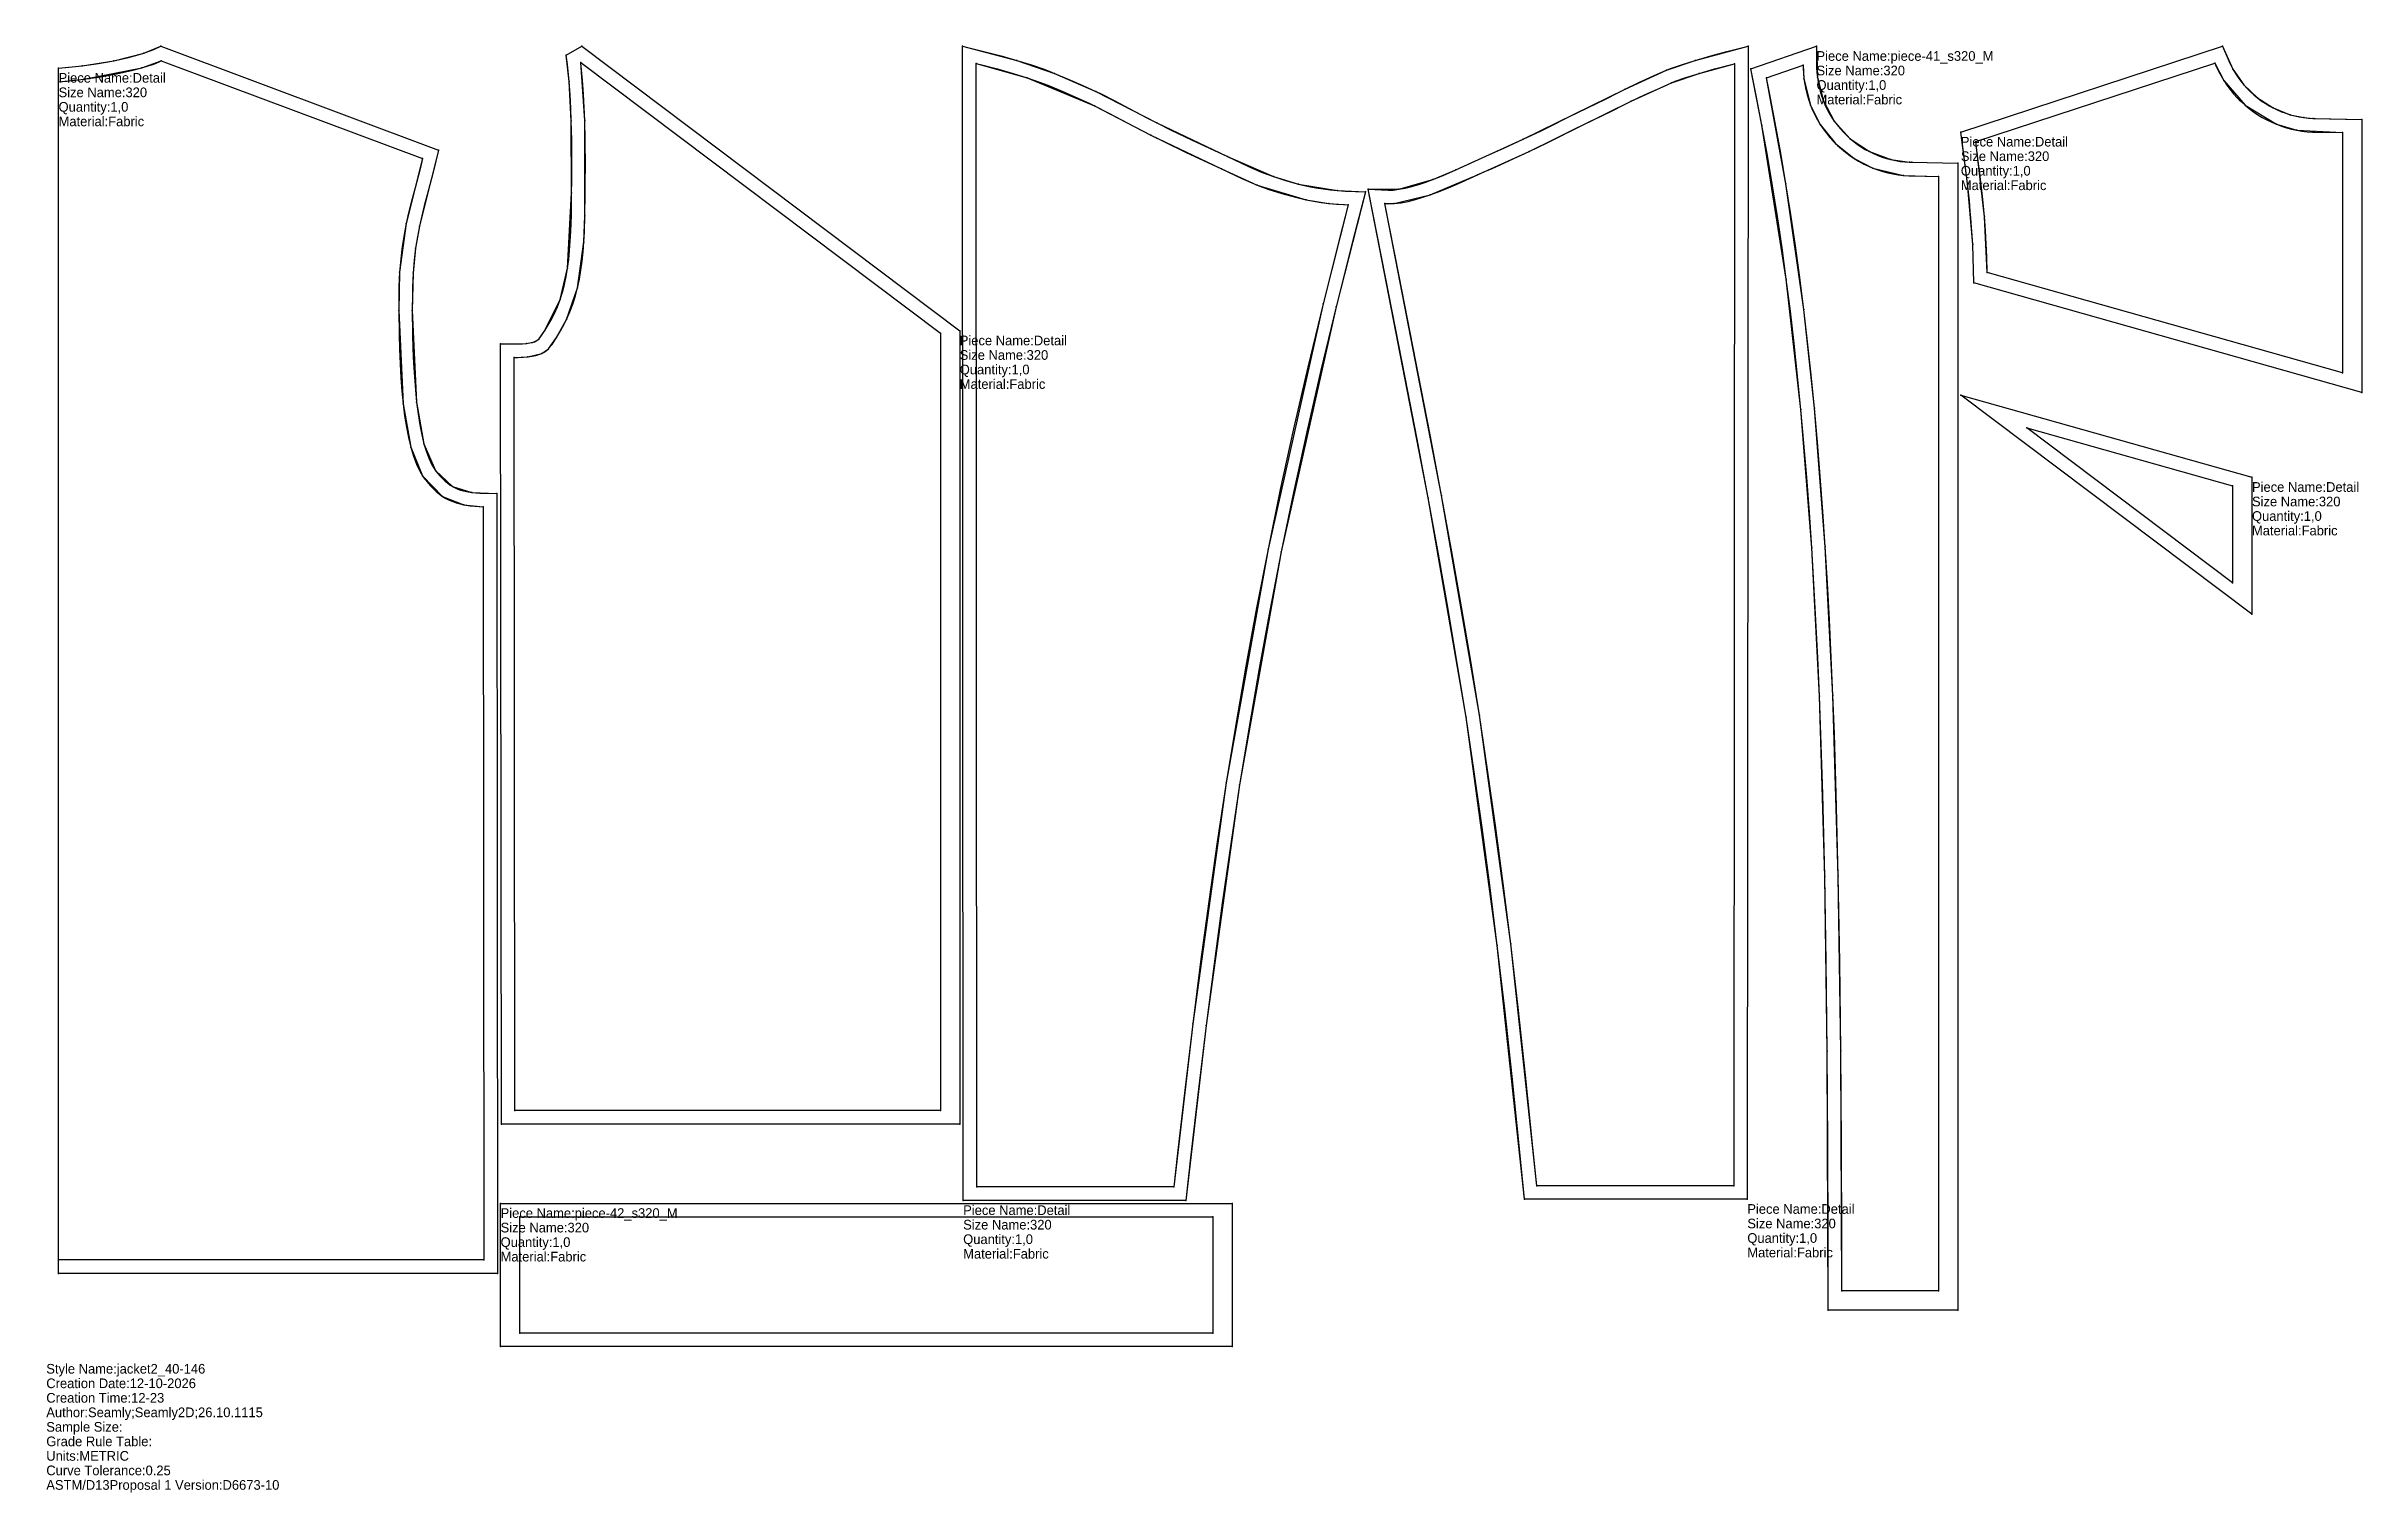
# Model space of a CAD drawing. Extents: x 0 to 1196, y -69 to 678.
import ezdxf

# ---------------------------------------------------------------- set-up
doc = ezdxf.new("R2010")
doc.units = 0
for name, color, linetype in [('1', 7, 'CONTINUOUS'), ('14', 7, 'CONTINUOUS'), ('2', 7, 'CONTINUOUS'), ('3', 7, 'CONTINUOUS'), ('84', 7, 'CONTINUOUS'), ('87', 7, 'CONTINUOUS')]:
    doc.layers.add(name, color=color, linetype=linetype)

# ---------------------------------------------------------------- blocks, each defined once
blk = doc.blocks.new('piece-41_s320_M')
at = {"layer": '1'}
blk.add_lwpolyline([(914.44, 678.13), (914.9, 662.15), (917.88, 650.28), (923.63, 639.51), (931.86, 630.41), (941.77, 623.73), (952.93, 619.59), (962.46, 618.25), (963.68, 618.21), (987.52, 617.74), (987.52, 25.32), (920.53, 25.32), (920.02, 159.14), (918.73, 249.32), (915.94, 342.52), (912.01, 419.08), (906.4, 490.56), (898.86, 557.83), (886.29, 637.32), (880.53, 666.43)], close=True, dxfattribs=at)
at = {"layer": '14'}
blk.add_lwpolyline([(907.52, 668.33), (907.95, 661.29), (911.35, 647.76), (916.35, 637.81), (924.25, 627.94), (933.85, 620.21), (943.52, 615.25), (959.38, 611.44), (977.52, 610.94), (977.52, 35.32), (927.52, 35.32), (927.02, 159.21), (925.72, 249.47), (922.94, 342.8), (918.99, 419.52), (913.37, 491.21), (907.89, 542.2), (898.67, 607.17), (888.61, 661.81)], close=True, dxfattribs=at)
at = {"layer": '2'}
for p in [(914.44, 678.13), (880.53, 666.43), (888.61, 661.81), (907.52, 668.33), (977.52, 610.94), (987.52, 617.74), (920.53, 25.32), (927.52, 35.32), (977.52, 35.32), (987.52, 25.32)]:
    blk.add_point(p, dxfattribs=at)
at = {"layer": '3'}
for p in [(907.95, 661.29), (914.9, 662.15), (911.35, 647.76), (917.88, 650.28), (886.29, 637.32), (916.35, 637.81), (923.63, 639.51), (924.25, 627.94), (931.86, 630.41), (941.77, 623.73), (933.85, 620.21), (943.52, 615.25), (952.93, 619.59), (959.38, 611.44), (962.46, 618.25), (963.68, 618.21), (898.67, 607.17), (898.86, 557.83), (907.89, 542.2), (906.4, 490.56), (913.37, 491.21), (912.01, 419.08), (918.99, 419.52), (915.94, 342.52), (922.94, 342.8), (918.73, 249.32), (925.72, 249.47), (920.02, 159.14), (927.02, 159.21)]:
    blk.add_point(p, dxfattribs=at)
at = {"layer": '84'}
blk.add_lwpolyline([(914.44, 678.13), (914.53, 667.12), (914.66, 664.61), (914.9, 662.15), (915.26, 659.72), (915.74, 657.31), (916.34, 654.93), (917.05, 652.59), (917.88, 650.28), (918.82, 648.03), (919.86, 645.81), (921.01, 643.65), (922.27, 641.55), (923.63, 639.51), (925.1, 637.53), (926.67, 635.62), (928.35, 633.76), (929.21, 632.89), (930.05, 632.06), (931.86, 630.41), (933.72, 628.88), (935.64, 627.45), (937.63, 626.11), (939.67, 624.87), (941.77, 623.73), (943.91, 622.69), (946.11, 621.76), (948.34, 620.93), (950.62, 620.21), (952.93, 619.59), (955.27, 619.09), (957.64, 618.69), (960.02, 618.42), (962.46, 618.25), (963.68, 618.21), (987.52, 617.74), (987.52, 25.32), (920.53, 25.32), (920.5, 61.2), (920.35, 111.19), (920.02, 159.14), (919.49, 205.15), (918.73, 249.32), (917.69, 291.77), (916.7, 322.5), (915.94, 342.52), (915.1, 362.19), (914.17, 381.49), (913.14, 400.45), (912.01, 419.08), (910.77, 437.39), (909.43, 455.4), (907.98, 473.11), (906.4, 490.56), (904.71, 507.73), (902.89, 524.66), (900.94, 541.36), (898.86, 557.83), (896.64, 574.09), (894.28, 590.16), (891.76, 606.04), (889.11, 621.76), (886.29, 637.32), (883.31, 652.75), (880.53, 666.43)], close=True, dxfattribs=at)
at = {"layer": '87'}
blk.add_lwpolyline([(907.52, 668.33), (907.53, 666.92), (907.67, 664.09), (907.95, 661.29), (908.36, 658.51), (908.92, 655.77), (909.6, 653.06), (910.41, 650.39), (911.35, 647.76), (912.41, 645.19), (913.6, 642.67), (914.92, 640.21), (916.35, 637.81), (917.91, 635.48), (919.58, 633.22), (921.36, 631.05), (923.26, 628.95), (924.25, 627.94), (925.24, 626.97), (927.28, 625.12), (929.4, 623.37), (931.59, 621.74), (933.85, 620.21), (936.18, 618.8), (938.57, 617.5), (941.02, 616.32), (943.52, 615.25), (946.07, 614.31), (948.66, 613.48), (951.29, 612.78), (953.96, 612.21), (956.65, 611.76), (959.38, 611.44), (962.13, 611.25), (963.51, 611.22), (977.52, 610.94), (977.52, 35.32), (927.52, 35.32), (927.5, 61.21), (927.34, 111.23), (927.02, 159.21), (926.49, 205.25), (925.72, 249.47), (924.68, 291.97), (923.69, 322.74), (922.94, 342.8), (922.09, 362.5), (921.16, 381.85), (920.13, 400.85), (918.99, 419.52), (917.75, 437.88), (916.41, 455.94), (914.95, 473.72), (913.37, 491.21), (911.67, 508.45), (909.85, 525.44), (907.89, 542.2), (905.8, 558.74), (903.57, 575.07), (901.19, 591.21), (898.67, 607.17), (896, 622.97), (893.17, 638.61), (890.18, 654.11), (888.61, 661.81)], close=True, dxfattribs=at)
at = {"layer": '1'}
for s, p in [('Piece Name:piece-41_s320_M', (914.44, 670.63)), ('Size Name:320', (914.44, 663.13)), ('Quantity:1,0', (914.44, 655.63)), ('Material:Fabric', (914.44, 648.13))]:
    blk.add_text(s, height=5, dxfattribs=at).set_placement(p)
blk = doc.blocks.new('piece-42_s320_M')
at = {"layer": '1'}
blk.add_lwpolyline([(234.69, 80.43), (612.57, 80.43), (612.57, 6.43), (234.69, 6.43)], close=True, dxfattribs=at)
at = {"layer": '14'}
blk.add_lwpolyline([(244.68, 73.43), (602.57, 73.43), (602.57, 13.43), (244.68, 13.43)], close=True, dxfattribs=at)
at = {"layer": '2'}
for p in [(234.69, 80.43), (244.68, 73.43), (602.57, 73.43), (612.57, 80.43), (244.68, 13.43), (602.57, 13.43), (234.69, 6.43), (612.57, 6.43)]:
    blk.add_point(p, dxfattribs=at)
at = {"layer": '84'}
blk.add_lwpolyline([(234.69, 80.43), (612.57, 80.43), (612.57, 6.43), (234.69, 6.43)], close=True, dxfattribs=at)
at = {"layer": '87'}
blk.add_lwpolyline([(244.68, 73.43), (602.57, 73.43), (602.57, 13.43), (244.68, 13.43)], close=True, dxfattribs=at)
at = {"layer": '1'}
for s, p in [('Piece Name:piece-42_s320_M', (234.69, 72.93)), ('Size Name:320', (234.69, 65.43)), ('Quantity:1,0', (234.69, 57.93)), ('Material:Fabric', (234.69, 50.43))]:
    blk.add_text(s, height=5, dxfattribs=at).set_placement(p)
blk = doc.blocks.new('piece_Detail_s320_M')
at = {"layer": '1'}
blk.add_lwpolyline([(6.35, 666.85), (18.5, 668.06), (34.96, 670.71), (50.44, 674.62), (59.1, 678.13), (202.63, 624.55), (192.81, 585.26), (190.81, 573.81), (189.49, 560.93), (189.09, 541.64), (191.29, 494.23), (195.09, 472.82), (201.05, 458.93), (209.89, 450.7), (219.76, 447.71), (232.69, 447.12), (233.12, 44.3), (6.35, 44.3)], close=True, dxfattribs=at)
at = {"layer": '14'}
blk.add_lwpolyline([(6.35, 659.83), (19.37, 661.12), (49.37, 666.97), (59.36, 670.56), (194.37, 620.16), (185.96, 586.68), (182.5, 561.38), (182.09, 541.62), (184.34, 493.44), (188.33, 470.98), (194.4, 456.24), (204.74, 445.66), (215.75, 441.26), (225.69, 440.32), (226.11, 51.31), (6.35, 51.31)], close=True, dxfattribs=at)
at = {"layer": '2'}
for p in [(59.1, 678.13), (59.36, 670.56), (6.35, 666.85), (6.35, 659.83), (202.63, 624.55), (194.37, 620.16), (232.69, 447.12), (225.69, 440.32), (6.35, 51.31), (226.11, 51.31), (6.35, 44.3), (233.12, 44.3)]:
    blk.add_point(p, dxfattribs=at)
at = {"layer": '3'}
for p in [(34.96, 670.71), (50.44, 674.62), (18.5, 668.06), (19.37, 661.12), (49.37, 666.97), (185.96, 586.68), (192.81, 585.26), (190.81, 573.81), (182.5, 561.38), (189.49, 560.93), (182.09, 541.62), (189.09, 541.64), (184.34, 493.44), (191.29, 494.23), (188.33, 470.98), (195.09, 472.82), (194.4, 456.24), (201.05, 458.93), (204.74, 445.66), (209.89, 450.7), (219.76, 447.71), (215.75, 441.26)]:
    blk.add_point(p, dxfattribs=at)
at = {"layer": '84'}
blk.add_lwpolyline([(6.35, 666.85), (10, 667.14), (18.5, 668.06), (26.9, 669.27), (34.96, 670.71), (42.43, 672.36), (47.44, 673.7), (50.44, 674.62), (53.14, 675.55), (55.5, 676.49), (59.1, 678.13), (202.63, 624.55), (199.86, 613.06), (197.24, 603.24), (195.25, 595.72), (194, 590.58), (192.81, 585.26), (191.74, 579.69), (190.81, 573.81), (190.05, 567.58), (189.49, 560.93), (189.17, 553.79), (189.12, 550.02), (189.09, 541.64), (189.23, 529.59), (189.43, 521.88), (189.74, 514.47), (190.14, 507.38), (190.66, 500.62), (191.29, 494.23), (192.05, 488.23), (192.93, 482.64), (193.95, 477.49), (195.09, 472.82), (196.34, 468.65), (197.71, 465.01), (199.17, 461.92), (200.3, 460.02), (201.05, 458.93), (201.41, 458.46), (202.08, 457.63), (203.46, 456.04), (204.79, 454.65), (206.09, 453.44), (207.36, 452.39), (208.63, 451.49), (209.89, 450.7), (211.19, 450.02), (212.53, 449.43), (213.95, 448.93), (215.46, 448.5), (217.06, 448.14), (219.76, 447.71), (223.96, 447.38), (232.69, 447.12), (233.12, 44.3), (6.35, 44.3)], close=True, dxfattribs=at)
at = {"layer": '87'}
blk.add_lwpolyline([(6.35, 659.83), (10.65, 660.17), (19.37, 661.12), (28.01, 662.36), (36.33, 663.84), (44.09, 665.56), (49.37, 666.97), (52.61, 667.96), (55.58, 668.99), (58.24, 670.05), (59.36, 670.56), (194.37, 620.16), (193.07, 614.79), (190.47, 605.04), (188.47, 597.45), (187.18, 592.18), (185.96, 586.68), (184.85, 580.9), (183.88, 574.79), (183.08, 568.3), (182.5, 561.38), (182.17, 553.99), (182.12, 550.07), (182.09, 541.62), (182.23, 529.45), (182.44, 521.65), (182.74, 514.13), (183.16, 506.91), (183.68, 500.01), (184.34, 493.44), (185.12, 487.24), (186.04, 481.41), (187.11, 475.99), (188.33, 470.98), (189.71, 466.4), (191.26, 462.28), (192.98, 458.63), (194.4, 456.24), (195.4, 454.79), (195.92, 454.12), (196.71, 453.14), (198.29, 451.32), (199.88, 449.66), (201.47, 448.18), (203.09, 446.84), (204.74, 445.66), (206.42, 444.62), (208.16, 443.71), (209.95, 442.93), (211.8, 442.26), (213.73, 441.71), (215.75, 441.26), (218.94, 440.75), (223.58, 440.39), (225.69, 440.32), (226.11, 51.31), (6.35, 51.31)], close=True, dxfattribs=at)
at = {"layer": '1'}
for s, p in [('Piece Name:Detail', (6.35, 659.35)), ('Size Name:320', (6.35, 651.85)), ('Quantity:1,0', (6.35, 644.35)), ('Material:Fabric', (6.35, 636.85))]:
    blk.add_text(s, height=5, dxfattribs=at).set_placement(p)
blk = doc.blocks.new('piece_Detail_s320-44_M')
at = {"layer": '1'}
blk.add_lwpolyline([(989.01, 633.86), (1124.22, 678.13), (1129.58, 666.25), (1135.23, 658.21), (1142.28, 651.48), (1150.33, 646.32), (1159.18, 642.8), (1166.2, 641.29), (1171.03, 640.84), (1196.08, 640.33), (1196.08, 499.34), (995.71, 555.91), (995.15, 575.76), (992.4, 607.28)], close=True, dxfattribs=at)
at = {"layer": '14'}
blk.add_lwpolyline([(996.7, 629.01), (1120.27, 669.47), (1124.92, 660.4), (1135.84, 647.71), (1152.08, 637.84), (1162.52, 634.8), (1186.08, 633.53), (1186.08, 509.44), (1002.59, 561.24), (1001.22, 590.03)], close=True, dxfattribs=at)
at = {"layer": '2'}
for p in [(1124.22, 678.13), (1120.27, 669.47), (1196.08, 640.33), (989.01, 633.86), (996.7, 629.01), (1186.08, 633.53), (995.71, 555.91), (1002.59, 561.24), (1186.08, 509.44), (1196.08, 499.34)]:
    blk.add_point(p, dxfattribs=at)
at = {"layer": '3'}
for p in [(1124.92, 660.4), (1129.58, 666.25), (1135.23, 658.21), (1135.84, 647.71), (1142.28, 651.48), (1150.33, 646.32), (1152.08, 637.84), (1159.18, 642.8), (1162.52, 634.8), (1166.2, 641.29), (1171.03, 640.84), (992.4, 607.28), (1001.22, 590.03), (995.15, 575.76)]:
    blk.add_point(p, dxfattribs=at)
at = {"layer": '84'}
blk.add_lwpolyline([(989.01, 633.86), (1124.22, 678.13), (1127.37, 670.64), (1128.42, 668.41), (1129.58, 666.25), (1130.83, 664.14), (1132.2, 662.1), (1133.66, 660.12), (1135.23, 658.21), (1136.91, 656.35), (1137.77, 655.48), (1138.61, 654.65), (1140.42, 653), (1142.28, 651.48), (1144.2, 650.04), (1146.19, 648.7), (1148.23, 647.46), (1150.33, 646.32), (1152.48, 645.28), (1154.67, 644.35), (1156.91, 643.52), (1159.18, 642.8), (1161.49, 642.18), (1163.83, 641.68), (1166.2, 641.29), (1168.59, 641.01), (1171.03, 640.84), (1172.24, 640.81), (1196.08, 640.33), (1196.08, 499.34), (995.71, 555.91), (995.41, 569.1), (995.15, 575.76), (994.76, 582.51), (994.24, 589.44), (993.91, 592.99), (993.4, 598.23), (992.4, 607.28), (990.19, 624.83)], close=True, dxfattribs=at)
at = {"layer": '87'}
blk.add_lwpolyline([(996.7, 629.01), (1120.27, 669.47), (1120.98, 667.78), (1122.17, 665.26), (1123.48, 662.8), (1124.92, 660.4), (1126.47, 658.07), (1128.14, 655.82), (1129.92, 653.64), (1131.82, 651.54), (1132.82, 650.53), (1133.8, 649.56), (1135.84, 647.71), (1137.96, 645.96), (1140.15, 644.33), (1142.42, 642.81), (1144.74, 641.39), (1147.13, 640.09), (1149.58, 638.91), (1152.08, 637.84), (1154.63, 636.9), (1157.22, 636.08), (1159.85, 635.38), (1162.52, 634.8), (1165.22, 634.35), (1167.94, 634.03), (1170.69, 633.85), (1172.07, 633.81), (1186.08, 633.53), (1186.08, 509.44), (1002.59, 561.24), (1002.41, 569.31), (1002.14, 576.09), (1001.75, 582.98), (1001.22, 590.03), (1000.88, 593.66), (1000.36, 598.96), (999.36, 608.11), (997.13, 625.72)], close=True, dxfattribs=at)
at = {"layer": '1'}
for s, p in [('Size Name:320', (989.01, 618.86)), ('Piece Name:Detail', (989.01, 626.36)), ('Quantity:1,0', (989.01, 611.36)), ('Material:Fabric', (989.01, 603.86))]:
    blk.add_text(s, height=5, dxfattribs=at).set_placement(p)
blk = doc.blocks.new('piece_Detail_s320-45_M')
at = {"layer": '1'}
blk.add_lwpolyline([(1139.41, 455.49), (1139.41, 384.75), (989.01, 497.95)], close=True, dxfattribs=at)
at = {"layer": '14'}
blk.add_lwpolyline([(1129.42, 451.04), (1129.42, 401.03), (1023.1, 481.05)], close=True, dxfattribs=at)
at = {"layer": '2'}
for p in [(989.01, 497.95), (1023.1, 481.05), (1139.41, 455.49), (1129.42, 451.04), (1129.42, 401.03), (1139.41, 384.75)]:
    blk.add_point(p, dxfattribs=at)
at = {"layer": '84'}
blk.add_lwpolyline([(1139.41, 455.49), (1139.41, 384.75), (989.01, 497.95)], close=True, dxfattribs=at)
at = {"layer": '87'}
blk.add_lwpolyline([(1129.42, 451.04), (1129.42, 401.03), (1023.1, 481.05)], close=True, dxfattribs=at)
at = {"layer": '1'}
for s, p in [('Size Name:320', (1139.41, 440.49)), ('Piece Name:Detail', (1139.41, 447.99)), ('Quantity:1,0', (1139.41, 432.99)), ('Material:Fabric', (1139.41, 425.49))]:
    blk.add_text(s, height=5, dxfattribs=at).set_placement(p)
blk = doc.blocks.new('piece_Detail_s320-46_M')
at = {"layer": '1'}
blk.add_lwpolyline([(471.87, 531.18), (471.87, 121.41), (235.12, 121.41), (234.69, 524.43), (248.08, 524.67), (252.15, 525.47), (254.43, 526.87), (257.56, 531.33), (265.44, 547.31), (269.27, 563.45), (271.39, 602.39), (271.2, 639.6), (270.03, 659.94), (268.61, 673.49), (276.62, 678.13)], close=True, dxfattribs=at)
at = {"layer": '14'}
blk.add_lwpolyline([(461.87, 529.94), (461.87, 128.41), (242.11, 128.41), (241.69, 517.43), (248.8, 517.71), (255.92, 519.45), (259.39, 521.92), (263.52, 527.65), (268.76, 537), (274.49, 553.44), (277.68, 577.05), (278.23, 590.53), (278.2, 639.82), (276.11, 669.75)], close=True, dxfattribs=at)
at = {"layer": '2'}
for p in [(268.61, 673.49), (276.62, 678.13), (276.11, 669.75), (461.87, 529.94), (471.87, 531.18), (234.69, 524.43), (241.69, 517.43), (235.12, 121.41), (242.11, 128.41), (461.87, 128.41), (471.87, 121.41)]:
    blk.add_point(p, dxfattribs=at)
at = {"layer": '3'}
for p in [(270.03, 659.94), (271.2, 639.6), (278.2, 639.82), (271.39, 602.39), (278.23, 590.53), (277.68, 577.05), (269.27, 563.45), (274.49, 553.44), (265.44, 547.31), (254.43, 526.87), (257.56, 531.33), (263.52, 527.65), (268.76, 537), (248.08, 524.67), (248.8, 517.71), (252.15, 525.47), (255.92, 519.45), (259.39, 521.92)]:
    blk.add_point(p, dxfattribs=at)
at = {"layer": '84'}
blk.add_lwpolyline([(471.87, 531.18), (471.87, 121.41), (235.12, 121.41), (234.69, 524.43), (242.1, 524.43), (243.5, 524.44), (246, 524.52), (248.08, 524.67), (249.79, 524.9), (251.13, 525.17), (252.15, 525.47), (252.9, 525.77), (253.47, 526.09), (253.95, 526.43), (254.43, 526.87), (254.97, 527.47), (255.55, 528.21), (257.56, 531.33), (259.59, 534.78), (260.62, 536.52), (262.45, 540.05), (264.05, 543.63), (265.44, 547.31), (266.65, 551.11), (267.68, 555.06), (268.55, 559.17), (269.27, 563.45), (269.86, 567.93), (270.33, 572.6), (270.69, 577.49), (270.96, 582.6), (271.23, 590.7), (271.39, 602.39), (271.42, 608.66), (271.46, 615.88), (271.42, 629.61), (271.2, 639.6), (270.94, 646.26), (270.55, 653.02), (270.03, 659.94), (269.7, 663.5), (269.19, 668.69), (268.61, 673.49), (276.62, 678.13)], close=True, dxfattribs=at)
at = {"layer": '87'}
blk.add_lwpolyline([(461.87, 529.94), (461.87, 128.41), (242.11, 128.41), (241.69, 517.43), (242.11, 517.43), (243.63, 517.44), (246.37, 517.53), (248.8, 517.71), (250.93, 517.99), (252.81, 518.37), (254.46, 518.85), (255.92, 519.45), (257.2, 520.15), (258.35, 520.98), (259.39, 521.92), (260.35, 522.98), (261.27, 524.18), (263.52, 527.65), (265.63, 531.23), (266.74, 533.13), (268.76, 537), (270.53, 540.96), (272.06, 545.01), (273.38, 549.17), (274.49, 553.44), (275.43, 557.86), (276.2, 562.41), (276.82, 567.12), (277.31, 571.99), (277.68, 577.05), (277.96, 582.3), (278.23, 590.53), (278.39, 602.32), (278.42, 608.62), (278.46, 615.88), (278.42, 629.69), (278.2, 639.82), (277.93, 646.6), (277.54, 653.48), (277, 660.53), (276.67, 664.16), (276.15, 669.46), (276.11, 669.75)], close=True, dxfattribs=at)
at = {"layer": '1'}
for s, p in [('Piece Name:Detail', (471.87, 523.68)), ('Size Name:320', (471.87, 516.18)), ('Quantity:1,0', (471.87, 508.68)), ('Material:Fabric', (471.87, 501.18))]:
    blk.add_text(s, height=5, dxfattribs=at).set_placement(p)
blk = doc.blocks.new('piece_Detail_s320-47_M')
at = {"layer": '1'}
blk.add_lwpolyline([(473.64, 81.93), (473.34, 678.13), (501.4, 670.86), (520.87, 664.14), (542.09, 654.87), (573.7, 638.53), (610.1, 621.2), (633.88, 610.8), (646.94, 606.91), (667.07, 603.57), (681.55, 602.93), (666.36, 543.49), (637.97, 417.05), (616.46, 296.58), (599.19, 172.24), (588.68, 81.93)], close=True, dxfattribs=at)
at = {"layer": '14'}
blk.add_lwpolyline([(480.64, 88.93), (480.35, 669.27), (506.73, 661.85), (541.4, 647.42), (570.52, 632.3), (607.15, 614.85), (625.51, 606.46), (650.84, 598.87), (662.49, 596.99), (672.58, 596.26), (659.56, 545.16), (631.11, 418.44), (609.54, 297.66), (592.24, 173.1), (582.42, 88.93)], close=True, dxfattribs=at)
at = {"layer": '2'}
for p in [(473.34, 678.13), (480.35, 669.27), (681.55, 602.93), (672.58, 596.26), (480.64, 88.93), (582.42, 88.93), (473.64, 81.93), (588.68, 81.93)]:
    blk.add_point(p, dxfattribs=at)
at = {"layer": '3'}
for p in [(501.4, 670.86), (506.73, 661.85), (520.87, 664.14), (541.4, 647.42), (542.09, 654.87), (573.7, 638.53), (570.52, 632.3), (607.15, 614.85), (610.1, 621.2), (633.88, 610.8), (625.51, 606.46), (646.94, 606.91), (650.84, 598.87), (667.07, 603.57), (662.49, 596.99), (659.56, 545.16), (666.36, 543.49), (631.11, 418.44), (637.97, 417.05), (609.54, 297.66), (616.46, 296.58), (592.24, 173.1), (599.19, 172.24)]:
    blk.add_point(p, dxfattribs=at)
at = {"layer": '84'}
blk.add_lwpolyline([(473.64, 81.93), (473.34, 678.13), (485.06, 675.34), (493.3, 673.18), (501.4, 670.86), (508.92, 668.5), (515.41, 666.27), (518.1, 665.24), (520.87, 664.14), (527.88, 661.2), (535.44, 657.9), (542.09, 654.87), (544.52, 653.68), (552.01, 649.88), (564.85, 643.14), (569.84, 640.53), (573.7, 638.53), (581.1, 634.82), (591.51, 629.79), (610.1, 621.2), (620.64, 616.25), (622.95, 615.16), (628.11, 612.96), (633.88, 610.8), (640.18, 608.76), (646.94, 606.91), (652.26, 605.72), (655.87, 605.03), (659.56, 604.44), (663.29, 603.95), (667.07, 603.57), (670.9, 603.32), (681.55, 602.93), (674.84, 577.18), (666.36, 543.49), (658.47, 510.78), (651.14, 478.91), (644.32, 447.72), (637.97, 417.05), (632.05, 386.76), (626.52, 356.69), (621.34, 326.68), (616.46, 296.58), (611.85, 266.24), (607.46, 235.5), (603.25, 204.22), (599.19, 172.24), (595.22, 139.4), (591.32, 105.55), (588.68, 81.93)], close=True, dxfattribs=at)
at = {"layer": '87'}
blk.add_lwpolyline([(480.64, 88.93), (480.35, 669.27), (483.36, 668.55), (491.45, 666.44), (499.39, 664.15), (506.73, 661.85), (513.02, 659.69), (515.55, 658.72), (518.22, 657.66), (525.12, 654.76), (532.59, 651.51), (539.1, 648.54), (541.4, 647.42), (548.8, 643.66), (561.6, 636.94), (566.61, 634.32), (570.52, 632.3), (578, 628.54), (588.52, 623.46), (607.15, 614.85), (617.66, 609.91), (620.08, 608.77), (625.51, 606.46), (631.57, 604.19), (638.18, 602.05), (645.26, 600.12), (650.84, 598.87), (654.65, 598.14), (658.54, 597.51), (662.49, 596.99), (666.49, 596.6), (670.54, 596.33), (672.58, 596.26), (668.06, 578.91), (659.56, 545.16), (651.66, 512.39), (644.31, 480.45), (637.47, 449.18), (631.11, 418.44), (625.17, 388.07), (619.63, 357.92), (614.43, 327.83), (609.54, 297.66), (604.92, 267.26), (600.52, 236.46), (596.31, 205.13), (592.24, 173.1), (588.27, 140.22), (584.36, 106.34), (582.42, 88.93)], close=True, dxfattribs=at)
at = {"layer": '1'}
for s, p in [('Size Name:320', (473.64, 66.93)), ('Piece Name:Detail', (473.64, 74.43)), ('Quantity:1,0', (473.64, 59.43)), ('Material:Fabric', (473.64, 51.93))]:
    blk.add_text(s, height=5, dxfattribs=at).set_placement(p)
blk = doc.blocks.new('piece_Detail_s320-48_M')
at = {"layer": '1'}
blk.add_lwpolyline([(878.71, 82.55), (763.59, 82.55), (749.56, 213.73), (733.39, 331.56), (713.84, 444.89), (682.89, 604.36), (698.77, 604.26), (716.25, 609.33), (728.18, 614.33), (762.96, 630.11), (815.68, 656.07), (836.88, 665.74), (851.84, 670.85), (879.11, 678.13)], close=True, dxfattribs=at)
at = {"layer": '14'}
blk.add_lwpolyline([(871.71, 89.55), (769.93, 89.55), (756.52, 214.57), (740.3, 332.64), (720.72, 446.17), (691.5, 596.87), (696.36, 596.91), (714.95, 601.4), (739.37, 611.8), (765.96, 623.78), (818.78, 649.79), (839.63, 659.3), (853.86, 664.15), (872.1, 669.16)], close=True, dxfattribs=at)
at = {"layer": '2'}
for p in [(879.11, 678.13), (872.1, 669.16), (682.89, 604.36), (691.5, 596.87), (769.93, 89.55), (871.71, 89.55), (763.59, 82.55), (878.71, 82.55)]:
    blk.add_point(p, dxfattribs=at)
at = {"layer": '3'}
for p in [(851.84, 670.85), (836.88, 665.74), (839.63, 659.3), (853.86, 664.15), (815.68, 656.07), (818.78, 649.79), (762.96, 630.11), (765.96, 623.78), (728.18, 614.33), (739.37, 611.8), (698.77, 604.26), (714.95, 601.4), (716.25, 609.33), (696.36, 596.91), (713.84, 444.89), (720.72, 446.17), (733.39, 331.56), (740.3, 332.64), (749.56, 213.73), (756.52, 214.57)]:
    blk.add_point(p, dxfattribs=at)
at = {"layer": '84'}
blk.add_lwpolyline([(878.71, 82.55), (763.59, 82.55), (761.02, 108.67), (757.19, 145.99), (753.38, 180.9), (749.56, 213.73), (745.7, 244.86), (741.74, 274.64), (737.65, 303.42), (733.39, 331.56), (728.91, 359.42), (724.19, 387.36), (719.18, 415.73), (713.84, 444.89), (708.13, 475.19), (702.01, 507), (692.04, 558), (682.89, 604.36), (693.12, 603.79), (695.8, 603.89), (698.77, 604.26), (702.01, 604.89), (705.45, 605.74), (709.01, 606.8), (712.63, 608.01), (716.25, 609.33), (721.58, 611.45), (728.18, 614.33), (736.46, 618.16), (739.76, 619.65), (743.7, 621.33), (753.01, 625.49), (762.96, 630.11), (772.18, 634.54), (775.96, 636.44), (786.57, 641.74), (805.49, 650.91), (812.12, 654.25), (815.68, 656.07), (822.71, 659.43), (832.18, 663.68), (836.88, 665.74), (838.97, 666.61), (844.7, 668.62), (851.84, 670.85), (859.84, 673.16), (868.11, 675.37), (879.11, 678.13)], close=True, dxfattribs=at)
at = {"layer": '87'}
blk.add_lwpolyline([(871.71, 89.55), (769.93, 89.55), (767.99, 109.37), (764.15, 146.73), (760.34, 181.68), (756.52, 214.57), (752.64, 245.75), (748.67, 275.59), (744.57, 304.43), (740.3, 332.64), (735.82, 360.56), (731.09, 388.55), (726.07, 416.97), (720.72, 446.17), (715.01, 476.5), (708.88, 508.33), (698.91, 559.35), (691.5, 596.87), (693.05, 596.79), (696.36, 596.91), (699.87, 597.34), (703.53, 598.05), (707.29, 598.99), (711.12, 600.12), (714.95, 601.4), (718.74, 602.79), (724.28, 604.99), (731.05, 607.94), (739.37, 611.8), (742.57, 613.24), (746.51, 614.91), (755.92, 619.12), (765.96, 623.78), (775.26, 628.26), (779.09, 630.18), (789.66, 635.46), (808.6, 644.64), (815.28, 648.01), (818.78, 649.79), (825.65, 653.08), (835.01, 657.28), (839.63, 659.3), (841.48, 660.07), (846.9, 661.98), (853.86, 664.15), (861.71, 666.41), (869.86, 668.59), (872.1, 669.16)], close=True, dxfattribs=at)
at = {"layer": '1'}
for s, p in [('Size Name:320', (878.71, 67.55)), ('Piece Name:Detail', (878.71, 75.05)), ('Quantity:1,0', (878.71, 60.05)), ('Material:Fabric', (878.71, 52.55))]:
    blk.add_text(s, height=5, dxfattribs=at).set_placement(p)

msp = doc.modelspace()

# ---------------------------------------------------------------- block references
at = {"layer": '1'}
for name in ['piece_Detail_s320_M', 'piece_Detail_s320-46_M', 'piece_Detail_s320-47_M', 'piece_Detail_s320-48_M', 'piece-41_s320_M', 'piece_Detail_s320-44_M', 'piece_Detail_s320-45_M', 'piece-42_s320_M']:
    msp.add_blockref(name, (0, 0), dxfattribs=at)

# ---------------------------------------------------------------- texts
for s, p in [('Style Name:jacket2_40-146', (0, -7.5)), ('Creation Date:12-10-2026', (0, -15)), ('Creation Time:12-23', (0, -22.5)), ('Author:Seamly;Seamly2D;26.10.1115', (0, -30)), ('Sample Size:', (0, -37.5)), ('Grade Rule Table:', (0, -45)), ('Units:METRIC', (0, -52.5)), ('Curve Tolerance:0.25', (0, -60)), ('ASTM/D13Proposal 1 Version:D6673-10', (0, -67.5))]:
    msp.add_text(s, height=5, dxfattribs=at).set_placement(p)

doc.saveas('drawing.dxf')
